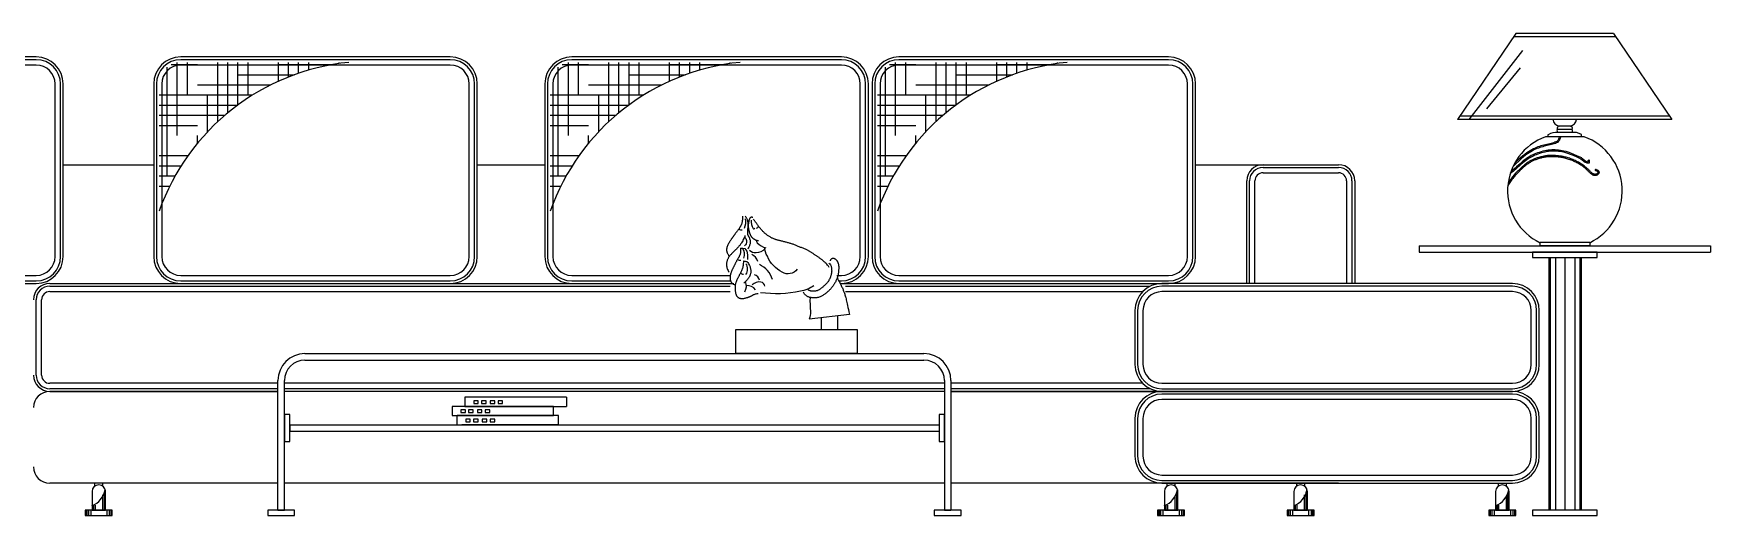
# Model space of a CAD drawing. Header units: millimetres. Extents: x 4532 to 35436, y 20123 to 38427.
# Drawn here: x 27637 to 30747, y 29931 to 30824 of the extents above; entities that cross this region are included whole.
import ezdxf

# ---------------------------------------------------------------- set-up
doc = ezdxf.new("R2010")
doc.units = ezdxf.units.MM
doc.set_wipeout_variables(frame=1)

# ---------------------------------------------------------------- blocks, each defined once
blk = doc.blocks.new('A$C4ECD675F')
blk.add_wipeout([(3849.8, 0), (3849.8, 10), (3819.8, 10), (3819.8, 478), (3849.8, 478), (3849.8, 488), (4059.8, 488), (4059.8, 500), (3835.8, 500), (3835.8, 505.8), (3846.6, 511.8), (3858.5, 520.6), (3869.8, 531.8), (3883.7, 552), (3889.7, 565.5), (3894.8, 585.5), (3895.9, 607.4), (3894.7, 618.9), (3888.8, 640.4), (3879.4, 659.1), (3867.4, 674.6), (3853.4, 687.2), (3841.1, 695.2), (3825.7, 702.2), (3820.5, 702.2), (3820.5, 706.1), (3814.8, 708.9), (3808.2, 710.3), (3801.9, 709.8), (3803.5, 711.7), (3803.9, 713.6), (3803.4, 715.8), (3803.6, 718.6), (3802.2, 720.8), (3799.7, 721.7), (3805.3, 724.5), (3809, 728.6), (3811.5, 734.4), (3988.3, 734.4), (3880.2, 893.5), (3699, 893.5), (3590.7, 734.4), (3767.3, 734.4), (3768.9, 729.8), (3771.4, 726.3), (3775.4, 723.2), (3779.2, 721.7), (3777.1, 721), (3775.4, 718.7), (3775.7, 715.8), (3775.1, 713.6), (3775.8, 711.2), (3777.1, 709.8), (3767.5, 709.4), (3758.6, 706), (3758.6, 702.2), (3753.9, 702.2), (3735.2, 693.2), (3722.9, 684.6), (3713.9, 676.4), (3705.1, 666.1), (3695.6, 651.1), (3691.6, 642.6), (3686.7, 627.5), (3684.4, 615), (3683.5, 602.8), (3686.1, 578.7), (3692, 560.2), (3702.1, 541.7), (3714.1, 527.1), (3730.2, 513.7), (3740.7, 507.4), (3743.8, 505.8), (3743.8, 500), (3519.8, 500), (3519.8, 488), (3729.8, 488), (3729.8, 478), (3759.8, 478), (3759.8, 10), (3729.8, 10), (3729.8, 0)])
for p, q in [((3880.2, 893.5), (3988.3, 734.4)), ((3811.5, 734.4), (3767.3, 734.4)), ((3803.4, 715.8), (3775.7, 715.8)), ((3799.6, 721.7), (3779.2, 721.7)), ((3988.3, 734.4), (3811.5, 734.4)), ((3758.6, 702.2), (3758.6, 706)), ((3820.5, 702.2), (3758.6, 702.2)), ((3801.9, 709.8), (3777.1, 709.8)), ((3820.5, 702.2), (3820.5, 706.1)), ((3825.7, 702.2), (3820.5, 702.2)), ((3835.8, 505.8), (3835.8, 500)), ((4059.8, 500), (4059.8, 488)), ((3759.8, 478), (3759.8, 10)), ((3762.3, 478), (3762.3, 10)), ((3772.2, 478), (3772.2, 10)), ((3789.8, 478), (3789.8, 10)), ((3808.1, 478), (3808.1, 10)), ((3817.3, 478), (3817.3, 10)), ((3819.8, 478), (3819.8, 10)), ((3849.8, 478), (3849.8, 488)), ((3849.8, 0), (3849.8, 10))]:
    blk.add_line(p, q)
for points in [[(3884.3, 887.5), (3694.9, 887.5)], [(3880.2, 893.5), (3789.5, 893.5), (3699, 893.5)], [(3819.4, 661.2), (3827.7, 654.8), (3830.5, 653.5), (3835.3, 653.5), (3835.3, 658.1)], [(3820.7, 663), (3828.9, 656.7), (3831, 655.7), (3833.1, 655.7), (3833.1, 656.9), (3833.1, 658.1)]]:
    blk.add_lwpolyline(points)
for centre, radius, start, end in [((3783.3, 737.5), 16.3, 190.7819, 255.2949), ((3779.8, 713.6), 4.66, 151.7417, 234.7534), ((3779.4, 717.6), 4.09, 89.4409, 205.7295), ((3795, 737.9), 16.9, 285.9236, 347.9996), ((3799.7, 717.6), 4.09, 334.2705, 90.5591), ((3799.2, 713.6), 4.66, 305.2466, 28.2583), ((3773.6, 680.4), 29.6, 83.1481, 120.4228), ((3806.8, 686), 24.3, 55.7123, 101.4153), ((3789.4, 601.8), 106.7, 295.8049, 70.1147), ((3834.2, 658), 1.11, 6.6106, 173.3894), ((3847.3, 640.6), 1.11, 59.7747, 257.6696)]:
    blk.add_arc(centre, radius, start, end)
blk.add_wipeout([(67.6, 0), (67.6, 10), (80.1, 10), (80.1, 44.3), (81, 49), (83.6, 53), (84.7, 54), (85, 60), (30, 60), (25.7, 60.3), (22.7, 60.9), (15.8, 63.6), (8.8, 68.8), (4.8, 73.7), (2.4, 78.3), (1, 82.3), (0.2, 86.9), (0, 90), (0, 200), (0.5, 205.3), (2.9, 212.9), (4.8, 216.3), (7.1, 219.4), (12.6, 224.4), (18.5, 227.7), (26, 229.7), (32.7, 230), (24.7, 230.5), (17.7, 232.6), (8.8, 238.8), (3.6, 245.8), (0.5, 254.5), (0, 260), (0, 620.3), (0.9, 627.5), (3.6, 634.5), (10.2, 642.9), (17.1, 647.4), (23.9, 649.7), (30, 650.3), (158.3, 650.3), (164.1, 650.3), (144.1, 796.3), (143.8, 801.2), (144.4, 808.7), (146.9, 818.5), (148.2, 821.7), (152.8, 829.8), (159.1, 837.1), (166.7, 843.2), (174.7, 847.4), (187.5, 850.8), (197, 851.7), (288.5, 860.6), (300.1, 860.4), (310.9, 857.7), (322.6, 851.4), (331.6, 843.1), (336, 837), (339.8, 829.3), (342, 822.4), (365.8, 650.3), (405, 650.3), (405, 800), (407, 813.7), (415.1, 830.1), (422.8, 838.2), (435, 845.8), (441.5, 848.1), (455, 850), (955, 850), (970.3, 847.6), (982, 842.1), (992.1, 833.5), (999.1, 823.6), (1003.5, 812.3), (1004.9, 803.4), (1005, 800), (1005, 650.3), (1172.9, 650.3), (1172.9, 800), (1173.4, 807.2), (1175.7, 816.6), (1178.6, 823.3), (1182.7, 829.7), (1190.6, 838.2), (1195.7, 842), (1206, 847.1), (1214.9, 849.4), (1222.9, 850), (1722.9, 850), (1738.7, 847.4), (1751, 841.3), (1761.6, 831.6), (1769, 819.2), (1772.1, 808.6), (1772.9, 796.2), (1772.9, 650.3), (1898.1, 650.3), (1898.1, 800), (1898.4, 805.4), (1900.7, 816), (1904.9, 825.2), (1910.1, 832.5), (1919.1, 840.7), (1922.8, 843.1), (1937.6, 848.9), (1948.1, 850), (2448.1, 850), (2456.6, 849.3), (2462.5, 847.9), (2471.1, 844.4), (2477.5, 840.4), (2484.4, 834.4), (2488.6, 829.4), (2492.9, 822.2), (2495.2, 816.7), (2497.2, 809.3), (2498.1, 797.8), (2504.9, 800), (2505.5, 807.9), (2507, 814.5), (2511, 824), (2515.6, 831), (2521.2, 837), (2526.1, 840.9), (2536.7, 846.6), (2543.3, 848.6), (2551.8, 849.9), (2554.9, 850), (3054.9, 850), (3066.3, 848.7), (3072.6, 846.7), (3080, 843.2), (3086.4, 838.8), (3090.3, 835.4), (3094.9, 830), (3097.6, 825.9), (3099.9, 821.7), (3103.1, 813.4), (3104.5, 806.2), (3104.9, 800), (3104.9, 650.3), (3370, 650.3), (3374.3, 650), (3379, 648.9), (3386.2, 645.6), (3391.2, 641.5), (3395.8, 635.6), (3399, 628.1), (3400, 620.3), (3400, 430), (3692.4, 430), (3699, 429.6), (3710, 426.8), (3720.2, 421.6), (3726.2, 416.8), (3733.4, 408.6), (3740.1, 395.1), (3742.2, 384.8), (3742.4, 380), (3742.4, 280), (3741, 268.3), (3737.5, 258.4), (3732.7, 250.4), (3722.9, 240.4), (3713.1, 234.5), (3704.1, 231.4), (3692.4, 230), (3704.1, 228.6), (3713.1, 225.5), (3720.4, 221.4), (3725, 217.9), (3734.5, 206.9), (3739.6, 196.5), (3741.9, 187.2), (3742.4, 180), (3742.4, 110), (3741.6, 101), (3738.5, 90.7), (3734.1, 82.5), (3727.7, 74.6), (3720.6, 68.7), (3708.1, 62.5), (3692.4, 60), (3681.4, 60), (3681.4, 54.2), (3682.7, 53.1), (3685.3, 49.1), (3686.3, 44.3), (3686.3, 10), (3698.8, 10), (3698.8, 0), (3648.8, 0), (3648.8, 10), (3661.3, 10), (3661.3, 60), (3307.3, 60), (3307.3, 54.2), (3308.5, 53.1), (3311.5, 48.1), (3312.1, 45.4), (3312.2, 10), (3324.7, 10), (3324.7, 0), (3274.7, 0), (3274.7, 10), (3287.2, 10), (3287.2, 44.3), (3288.1, 49), (3290.4, 52.6), (3292.1, 54.2), (3292.1, 60), (3067.1, 60), (3067.1, 54.2), (3070.7, 49.7), (3072, 44.3), (3072, 10), (3084.5, 10), (3084.5, 0), (3034.5, 0), (3034.5, 10), (3047, 10), (3047, 60), (2651.2, 60), (2651.2, 10), (2670.2, 10), (2670.2, 0), (2620.2, 0), (2620.2, 10), (2639.2, 10), (2639.2, 60), (1415.2, 60), (1415.2, 10), (1434.2, 10), (1434.2, 0), (1384.2, 0), (1384.2, 10), (1403.2, 10), (1403.2, 60), (1078.5, 60), (1078.5, 54.2), (1079.7, 53.1), (1082.5, 48.9), (1083.4, 44.3), (1083.4, 10), (1095.9, 10), (1095.9, 0), (1045.9, 0), (1045.9, 10), (1058.4, 10), (1058.4, 60), (980, 60), (972.7, 60.9), (963.7, 64.8), (958.8, 68.8), (953.2, 76.6), (950.9, 82.7), (949.7, 85.7), (948.6, 81), (946.8, 76.6), (942.8, 70.5), (937.3, 65.5), (932.6, 62.8), (928.4, 61.2), (920, 60), (883.8, 60), (883.8, 54.2), (885.3, 52.8), (887.9, 48.9), (888.7, 44.3), (888.7, 10), (901.2, 10), (901.2, 0), (851.2, 0), (851.2, 10), (863.7, 10), (863.7, 60), (100.2, 60), (100.2, 54.2), (101.4, 53.1), (104, 49.3), (105.1, 44.3), (105.1, 10), (117.6, 10), (117.6, 0)])
for p, q in [((3699, 893.5), (3590.7, 734.4)), ((955, 850), (455, 850)), ((1722.9, 850), (1222.9, 850)), ((1235.3, 779.6), (1235.3, 840)), ((1291.6, 730.1), (1291.6, 840)), ((1310.3, 746.6), (1310.3, 840)), ((1329.1, 761.2), (1329.1, 840)), ((1347.8, 779.6), (1347.8, 840)), ((1404.1, 805), (1404.1, 840)), ((1422.8, 813), (1422.8, 840)), ((1441.6, 819.8), (1441.6, 840)), ((1460.3, 825.7), (1460.3, 840)), ((1516.6, 837.8), (1516.6, 840)), ((2448.1, 850), (1948.1, 850)), ((1960.6, 779.6), (1960.6, 840)), ((2016.8, 730.1), (2016.8, 840)), ((2035.6, 746.6), (2035.6, 840)), ((2054.3, 761.2), (2054.3, 840)), ((2073.1, 779.6), (2073.1, 840)), ((2129.3, 805), (2129.3, 840)), ((2148.1, 813), (2148.1, 840)), ((2166.8, 819.8), (2166.8, 840)), ((2185.6, 825.7), (2185.6, 840)), ((2241.8, 837.8), (2241.8, 840)), ((3054.9, 850), (2554.9, 850)), ((2567.4, 779.6), (2567.4, 840)), ((2623.6, 730.1), (2623.6, 840)), ((2642.4, 746.6), (2642.4, 840)), ((2661.1, 761.2), (2661.1, 840)), ((2679.9, 779.6), (2679.9, 840)), ((2736.1, 805), (2736.1, 840)), ((2754.9, 813), (2754.9, 840)), ((2773.6, 819.8), (2773.6, 840)), ((2792.4, 825.7), (2792.4, 840)), ((2848.6, 837.8), (2848.6, 840)), ((3612, 734.4), (3711.6, 862)), ((1197.8, 629.6), (1197.8, 831.2)), ((1205, 835.8), (1254.1, 835.8)), ((1216.6, 704.6), (1216.6, 839.5)), ((1329.1, 817.1), (1433.7, 817.1)), ((1404.1, 835.8), (1504.1, 835.8)), ((1923.1, 629.6), (1923.1, 831.2)), ((1930.3, 835.8), (1979.3, 835.8)), ((1941.8, 704.6), (1941.8, 839.5)), ((2054.3, 817.1), (2158.9, 817.1)), ((2129.3, 835.8), (2229.3, 835.8)), ((2529.9, 629.6), (2529.9, 831.2)), ((2537.1, 835.8), (2586.1, 835.8)), ((2548.6, 704.6), (2548.6, 839.5)), ((2661.1, 817.1), (2765.7, 817.1)), ((2736.1, 835.8), (2836.1, 835.8)), ((3706.6, 830.2), (3644.5, 753.7)), ((1005, 480), (1005, 800)), ((1172.9, 800), (1172.9, 480)), ((1182.9, 779.6), (1356.3, 779.6)), ((1254.1, 798.3), (1389.9, 798.3)), ((1272.8, 711.5), (1272.8, 779.6)), ((1772.9, 480), (1772.9, 800)), ((1898.1, 800), (1898.1, 480)), ((1908.1, 779.6), (2081.5, 779.6)), ((1979.3, 798.3), (2115.2, 798.3)), ((1998.1, 711.5), (1998.1, 779.6)), ((2498.1, 480), (2498.1, 800)), ((2504.9, 800), (2504.9, 480)), ((2514.9, 779.6), (2688.3, 779.6)), ((2586.1, 798.3), (2722, 798.3)), ((2604.9, 711.5), (2604.9, 779.6)), ((3104.9, 480), (3104.9, 800)), ((1182.9, 760.8), (1328.6, 760.8)), ((1908.1, 760.8), (2053.8, 760.8)), ((2514.9, 760.8), (2660.6, 760.8)), ((1182.9, 742.1), (1305, 742.1)), ((1182.9, 723.3), (1254.1, 723.3)), ((1908.1, 742.1), (2030.2, 742.1)), ((1908.1, 723.3), (1979.3, 723.3)), ((2514.9, 742.1), (2637, 742.1)), ((2514.9, 723.3), (2586.1, 723.3)), ((3767.3, 734.4), (3590.7, 734.4)), ((3984.2, 740.4), (3594.8, 740.4)), ((1254.1, 690.2), (1254.1, 704.6)), ((1979.3, 690.2), (1979.3, 704.6)), ((2586.1, 690.2), (2586.1, 704.6)), ((3758.6, 702.2), (3753.9, 702.2)), ((1182.9, 667.1), (1236.4, 667.1)), ((1908.1, 667.1), (1961.6, 667.1)), ((2514.9, 667.1), (2568.4, 667.1)), ((1005, 650.3), (1172.9, 650.3)), ((1182.9, 648.3), (1223.8, 648.3)), ((1182.9, 629.6), (1212.6, 629.6)), ((1772.9, 650.3), (1898.1, 650.3)), ((1908.1, 648.3), (1949, 648.3)), ((1908.1, 629.6), (1937.8, 629.6)), ((2514.9, 648.3), (2555.8, 648.3)), ((2514.9, 629.6), (2544.6, 629.6)), ((3104.9, 650.3), (3370, 650.3)), ((3230, 650.3), (3370, 650.3)), ((1182.9, 610.8), (1202.7, 610.8)), ((1908.1, 610.8), (1927.9, 610.8)), ((2514.9, 610.8), (2534.7, 610.8)), ((3200, 430), (3200, 620.3)), ((3400, 620.3), (3400, 430)), ((3519.8, 500), (3519.8, 488)), ((3519.8, 500), (4059.8, 500)), ((3835.8, 505.8), (3743.8, 505.8)), ((3743.8, 500), (3743.8, 505.8)), ((3835.8, 500), (3743.8, 500)), ((3519.8, 488), (4059.8, 488)), ((3849.8, 488), (3729.8, 488)), ((3729.8, 488), (3729.8, 478)), ((3729.8, 478), (3849.8, 478)), ((455, 430), (955, 430)), ((980, 430), (2248.7, 430)), ((1222.9, 430), (1722.9, 430)), ((1948.1, 430), (2245.4, 430)), ((2446.4, 430), (3042.3, 430)), ((2448.1, 430), (2448.1, 430)), ((2554.9, 430), (3054.9, 430)), ((3692.4, 430), (3042.4, 430)), ((2992.4, 380), (2992.4, 280)), ((3742.4, 280), (3742.4, 380)), ((2463.2, 372.7), (2388.1, 364)), ((2410.6, 366.6), (2410.6, 345)), ((2440.6, 370.1), (2440.6, 345)), ((1453.2, 300), (2601.2, 300)), ((1453.2, 288), (2601.2, 288)), ((1403.2, 10), (1403.2, 250)), ((1415.2, 10), (1415.2, 250)), ((2639.2, 250), (2639.2, 10)), ((2651.2, 250), (2651.2, 10)), ((980, 230), (1403.2, 230)), ((1403.2, 230), (980, 230)), ((2639.2, 230), (1415.2, 230)), ((1938.4, 219.2), (1750.1, 219.2)), ((1750.1, 219.2), (1750.1, 202.1)), ((1938.4, 219.2), (1938.4, 202.1)), ((2651.2, 230), (3042.3, 230)), ((3170, 230), (2651.2, 230)), ((3042.4, 230), (3692.4, 230)), ((3692.4, 230), (3042.4, 230)), ((3370, 230), (3230, 230)), ((1415.2, 187), (1415.2, 137)), ((1425.2, 187), (1415.2, 187)), ((1425.2, 137), (1425.2, 187)), ((1726.2, 202.1), (1726.2, 185.1)), ((1914.5, 202.1), (1726.2, 202.1)), ((1750.1, 202.1), (1938.4, 202.1)), ((1914.5, 185.1), (1914.5, 202.1)), ((2629.2, 187), (2629.2, 137)), ((2639.2, 187), (2629.2, 187)), ((2639.2, 137), (2639.2, 187)), ((1425.2, 168), (2629.2, 168)), ((1425.2, 168), (1425.2, 156)), ((1425.2, 156), (2629.2, 156)), ((1726.2, 185.1), (1914.5, 185.1)), ((1735.3, 168), (1735.3, 185.1)), ((1923.6, 185.1), (1735.3, 185.1)), ((1735.3, 168), (1923.6, 168)), ((1923.6, 168), (1744.4, 168)), ((1923.6, 168), (1923.6, 185.1)), ((2992.4, 180), (2992.4, 110)), ((3742.4, 110), (3742.4, 180)), ((1415.2, 137), (1425.2, 137)), ((2629.2, 137), (2639.2, 137)), ((1403.2, 60), (980, 60)), ((1058.4, 44.3), (1058.4, 10)), ((1063.3, 60), (1063.3, 54.2)), ((1077.8, 38.4), (1077.8, 10)), ((1078.5, 54.2), (1078.5, 60)), ((1080.7, 42.9), (1080.7, 10)), ((1082.6, 47.5), (1082.6, 10)), ((1083.4, 10), (1083.4, 44.3)), ((2639.2, 60), (1415.2, 60)), ((3370, 60), (2651.2, 60)), ((3042.4, 60), (3692.4, 60)), ((3047, 44.3), (3047, 10)), ((3051.9, 60), (3051.9, 54.2)), ((3066.3, 34.6), (3066.3, 10)), ((3067.1, 54.2), (3067.1, 60)), ((3069.3, 40.7), (3069.3, 10)), ((3071.2, 47.5), (3071.2, 10)), ((3072, 10), (3072, 44.3)), ((3287.2, 44.3), (3287.2, 10)), ((3292.1, 60), (3292.1, 54.2)), ((3306.5, 38.4), (3306.5, 10)), ((3307.3, 54.2), (3307.3, 60)), ((3309.5, 42.9), (3309.5, 10)), ((3311.4, 47.5), (3311.4, 10)), ((3312.2, 10), (3312.2, 44.3)), ((3661.3, 44.3), (3661.3, 10)), ((3666.2, 60), (3666.2, 54.2)), ((3680.7, 34.6), (3680.7, 10)), ((3681.4, 54.2), (3681.4, 60)), ((3683.6, 40.7), (3683.6, 10)), ((3685.5, 47.5), (3685.5, 10)), ((3686.3, 10), (3686.3, 44.3)), ((1095.9, 10), (1045.9, 10)), ((1045.9, 10), (1045.9, 0)), ((1045.9, 0), (1095.9, 0)), ((1046.7, 10), (1046.7, 0)), ((1048.6, 10), (1048.6, 0)), ((1051.6, 10), (1051.6, 0)), ((1056, 10), (1056, 0)), ((1058.4, 10), (1083.4, 10)), ((1059.2, 17.9), (1059.2, 10)), ((1061.1, 18.2), (1061.1, 10)), ((1064.1, 18.9), (1064.1, 10)), ((1085.8, 10), (1085.8, 0)), ((1090.3, 10), (1090.3, 0)), ((1093.2, 10), (1093.2, 0)), ((1095.1, 10), (1095.1, 0)), ((1095.9, 0), (1095.9, 10)), ((1434.2, 10), (1384.2, 10)), ((1384.2, 10), (1384.2, 0)), ((1384.2, 0), (1434.2, 0)), ((1403.2, 10), (1415.2, 10)), ((1434.2, 0), (1434.2, 10)), ((2670.2, 10), (2620.2, 10)), ((2620.2, 10), (2620.2, 0)), ((2620.2, 0), (2670.2, 0)), ((2639.2, 10), (2651.2, 10)), ((2670.2, 0), (2670.2, 10)), ((3084.5, 10), (3034.5, 10)), ((3034.5, 10), (3034.5, 0)), ((3034.5, 0), (3084.5, 0)), ((3035.3, 10), (3035.3, 0)), ((3037.2, 10), (3037.2, 0)), ((3040.1, 10), (3040.1, 0)), ((3044.5, 10), (3044.5, 0)), ((3047, 10), (3072, 10)), ((3047.8, 17.9), (3047.8, 10)), ((3049.7, 18.2), (3049.7, 10)), ((3052.6, 18.9), (3052.6, 10)), ((3074.4, 10), (3074.4, 0)), ((3078.8, 10), (3078.8, 0)), ((3081.8, 10), (3081.8, 0)), ((3083.7, 10), (3083.7, 0)), ((3084.5, 0), (3084.5, 10)), ((3324.7, 10), (3274.7, 10)), ((3274.7, 10), (3274.7, 0)), ((3274.7, 0), (3324.7, 0)), ((3275.5, 10), (3275.5, 0)), ((3277.4, 10), (3277.4, 0)), ((3280.3, 10), (3280.3, 0)), ((3284.7, 10), (3284.7, 0)), ((3287.2, 10), (3312.2, 10)), ((3288, 17.9), (3288, 10)), ((3289.9, 18.2), (3289.9, 10)), ((3292.8, 18.9), (3292.8, 10)), ((3314.6, 10), (3314.6, 0)), ((3319, 10), (3319, 0)), ((3322, 10), (3322, 0)), ((3323.9, 10), (3323.9, 0)), ((3324.7, 0), (3324.7, 10)), ((3698.8, 10), (3648.8, 10)), ((3648.8, 10), (3648.8, 0)), ((3648.8, 0), (3698.8, 0)), ((3649.6, 10), (3649.6, 0)), ((3651.5, 10), (3651.5, 0)), ((3654.5, 10), (3654.5, 0)), ((3658.9, 10), (3658.9, 0)), ((3661.3, 10), (3686.3, 10)), ((3662.1, 17.9), (3662.1, 10)), ((3664, 18.2), (3664, 10)), ((3667, 18.9), (3667, 10)), ((3688.8, 10), (3688.8, 0)), ((3693.2, 10), (3693.2, 0)), ((3696.1, 10), (3696.1, 0)), ((3698, 10), (3698, 0)), ((3698.8, 0), (3698.8, 10)), ((3849.8, 10), (3729.8, 10)), ((3729.8, 10), (3729.8, 0)), ((3729.8, 0), (3849.8, 0))]:
    blk.add_line(p, q)
at = {"ltscale": 0.3}
for p, q in [((955, 845), (455, 845)), ((1722.9, 845), (1222.9, 845)), ((2448.1, 845), (1948.1, 845)), ((3054.9, 845), (2554.9, 845)), ((955, 835), (455, 835)), ((1722.9, 835), (1222.9, 835)), ((2448.1, 835), (1948.1, 835)), ((3054.9, 835), (2554.9, 835)), ((990, 480), (990, 800)), ((1000, 480), (1000, 800)), ((1177.9, 800), (1177.9, 480)), ((1187.9, 800), (1187.9, 480)), ((1757.9, 480), (1757.9, 800)), ((1767.9, 480), (1767.9, 800)), ((1903.1, 800), (1903.1, 480)), ((1913.1, 800), (1913.1, 480)), ((2483.1, 480), (2483.1, 800)), ((2493.1, 480), (2493.1, 800)), ((2509.9, 800), (2509.9, 480)), ((2519.9, 800), (2519.9, 480)), ((3089.9, 480), (3089.9, 800)), ((3099.9, 480), (3099.9, 800)), ((3230, 645.3), (3370, 645.3)), ((3230, 635.3), (3370, 635.3)), ((3205, 430), (3205, 620.3)), ((3215, 430), (3215, 620.3)), ((3385, 620.3), (3385, 430)), ((3395, 620.3), (3395, 430)), ((455, 445), (955, 445)), ((1222.9, 445), (1722.9, 445)), ((1948.1, 445), (2242.1, 445)), ((2439.7, 445), (2448.1, 445)), ((2554.9, 445), (3054.9, 445)), ((455, 435), (955, 435)), ((980, 425), (2242.1, 425)), ((980, 415), (2242.1, 415)), ((1222.9, 435), (1722.9, 435)), ((1948.1, 435), (2241.2, 435)), ((2443.1, 435), (2448.1, 435)), ((2455.6, 425), (3020.6, 425)), ((2455.6, 415), (3006.7, 415)), ((2554.9, 435), (3054.9, 435)), ((3692.4, 425), (3042.4, 425)), ((3692.4, 415), (3042.4, 415)), ((955, 260), (955, 400)), ((965, 260), (965, 400)), ((2997.4, 380), (2997.4, 280)), ((3007.4, 380), (3007.4, 280)), ((3727.4, 280), (3727.4, 380)), ((3737.4, 280), (3737.4, 380)), ((1403.2, 245), (980, 245)), ((1403.2, 235), (980, 235)), ((2639.2, 245), (1415.2, 245)), ((2639.2, 235), (1415.2, 235)), ((3006.7, 245), (2651.2, 245)), ((3020.6, 235), (2651.2, 235)), ((3042.4, 245), (3692.4, 245)), ((3042.4, 235), (3692.4, 235)), ((3692.4, 225), (3042.4, 225)), ((3692.4, 215), (3042.4, 215)), ((2997.4, 180), (2997.4, 110)), ((3007.4, 180), (3007.4, 110)), ((3727.4, 110), (3727.4, 180)), ((3737.4, 110), (3737.4, 180)), ((3042.4, 75), (3692.4, 75)), ((3042.4, 65), (3692.4, 65))]:
    blk.add_line(p, q, dxfattribs=at)
for points in [[(3781.5, 702.2), (3780.9, 699.2), (3780.1, 696.7), (3779, 694.7), (3777.6, 693.1), (3776, 691.7), (3774.2, 690.6), (3772.1, 689.7), (3769.9, 689), (3767.5, 688.2), (3765, 687.6), (3762.4, 686.9), (3759.7, 686.3), (3757, 685.7), (3754.2, 685), (3751.4, 684.4), (3748.7, 683.7), (3746, 682.9), (3743.3, 682.1), (3740.6, 681.1), (3738, 680.1), (3735.3, 678.9), (3732.5, 677.6), (3729.7, 676.1), (3726.8, 674.4), (3723.7, 672.5), (3720.5, 670.3), (3717, 667.8), (3713.2, 664.8), (3709, 661.2), (3704.3, 657.1), (3699.1, 652.2), (3693.4, 646.6)], [(3779.3, 702.2), (3778.8, 699.8), (3778.1, 697.6), (3777.1, 696), (3776, 694.6), (3774.7, 693.5), (3773.1, 692.6), (3771.3, 691.8), (3769.2, 691), (3766.9, 690.4), (3764.5, 689.7), (3761.9, 689.1), (3759.2, 688.5), (3756.5, 687.8), (3753.7, 687.2), (3750.9, 686.5), (3748.1, 685.8), (3745.3, 685), (3742.6, 684.2), (3739.9, 683.2), (3737.1, 682.1), (3734.4, 680.9), (3731.5, 679.5), (3728.6, 678), (3725.6, 676.3), (3722.5, 674.4), (3719.2, 672.1), (3715.6, 669.5), (3711.8, 666.5), (3707.5, 662.9), (3702.8, 658.7), (3697.6, 653.8), (3696.4, 652.6)], [(3847.8, 641.6), (3849.4, 641), (3850.7, 640.3), (3851.8, 639.4), (3852.6, 638.3), (3853.1, 637.1), (3853.2, 635.9), (3852.9, 634.9), (3852.6, 634), (3852.1, 633.3), (3851.6, 632.6), (3851, 632), (3850.3, 631.5), (3849.6, 631.1), (3848.8, 630.7), (3848, 630.5), (3847.1, 630.3), (3846.3, 630.2), (3845.4, 630.2), (3844.5, 630.3), (3843.6, 630.5), (3842.7, 630.8), (3841.8, 631.2), (3840.9, 631.6), (3840.1, 632.2), (3839.2, 632.8), (3838.3, 633.4), (3837.5, 634.1), (3836.6, 634.9), (3835.8, 635.7), (3834.9, 636.6), (3834, 637.4), (3833.1, 638.4), (3832.1, 639.3), (3831.2, 640.3), (3830.1, 641.2), (3829.1, 642.2), (3827.9, 643.3), (3826.7, 644.3), (3825.5, 645.4), (3824.1, 646.4), (3822.6, 647.5), (3821.1, 648.6), (3819.4, 649.7), (3817.7, 650.8), (3815.9, 651.8), (3814, 652.9), (3812, 653.9), (3810, 654.9), (3808, 655.9), (3805.9, 656.9), (3803.7, 657.8), (3801.6, 658.6), (3799.5, 659.4), (3797.4, 660.1), (3795.4, 660.8), (3793.5, 661.4), (3791.6, 661.9), (3789.8, 662.4), (3788.1, 662.8), (3786.4, 663.1), (3784.7, 663.4), (3783.1, 663.7), (3781.4, 664), (3779.6, 664.2), (3777.9, 664.4), (3776.1, 664.6), (3774.2, 664.8), (3772.4, 664.9), (3770.5, 665), (3768.7, 665.1), (3766.8, 665.2), (3765, 665.2), (3763.2, 665.2), (3761.4, 665.1), (3759.7, 665), (3757.9, 664.9), (3756.2, 664.7), (3754.4, 664.5), (3752.7, 664.2), (3750.9, 663.8), (3749.1, 663.5), (3747.3, 663.1), (3745.6, 662.6), (3743.8, 662.2), (3742.1, 661.7), (3740.4, 661.2), (3738.8, 660.7), (3737.2, 660.1), (3735.8, 659.6), (3734.4, 659.1), (3733, 658.6), (3731.7, 658), (3730.4, 657.4), (3729.2, 656.8), (3727.9, 656.2), (3726.6, 655.5), (3725.3, 654.7), (3724, 653.9), (3722.7, 653.1), (3721.4, 652.2), (3720, 651.2), (3718.7, 650.3), (3717.4, 649.3), (3716.2, 648.3), (3715, 647.2), (3713.7, 646.1), (3712.5, 645.1), (3711.4, 644), (3710.2, 642.8), (3709, 641.7), (3707.8, 640.5), (3706.6, 639.4), (3705.4, 638.2), (3704.2, 637.1), (3703, 635.9), (3701.8, 634.7), (3700.5, 633.5), (3699.3, 632.2), (3698.1, 630.8), (3696.8, 629.4), (3695.6, 627.9), (3694.3, 626.3), (3693, 624.6), (3691.7, 622.9), (3690.4, 621), (3689.1, 619.2), (3687.7, 617.3), (3684, 611.8)], [(3847, 639.6), (3848.5, 639), (3849.5, 638.4), (3850.2, 637.9), (3850.7, 637.3), (3850.9, 636.7), (3850.9, 636.1), (3850.8, 635.5), (3850.6, 635), (3850.3, 634.5), (3849.9, 634.1), (3849.5, 633.7), (3849.1, 633.3), (3848.5, 633), (3848, 632.8), (3847.4, 632.6), (3846.8, 632.5), (3846.2, 632.4), (3845.5, 632.4), (3844.9, 632.5), (3844.2, 632.7), (3843.5, 632.9), (3842.7, 633.2), (3842, 633.6), (3841.3, 634), (3840.5, 634.5), (3839.7, 635.1), (3838.9, 635.8), (3838.1, 636.5), (3837.3, 637.3), (3836.4, 638.1), (3835.6, 639), (3834.6, 639.9), (3833.7, 640.9), (3832.7, 641.8), (3831.7, 642.8), (3830.6, 643.9), (3829.4, 644.9), (3828.2, 646), (3826.8, 647.1), (3825.4, 648.2), (3823.9, 649.3), (3822.3, 650.4), (3820.6, 651.5), (3818.8, 652.6), (3817, 653.7), (3815, 654.8), (3813.1, 655.9), (3811, 656.9), (3808.9, 657.9), (3806.7, 658.9), (3804.6, 659.8), (3802.4, 660.7), (3800.3, 661.5), (3798.2, 662.2), (3796.1, 662.9), (3794.1, 663.5), (3792.2, 664.1), (3790.4, 664.5), (3788.6, 664.9), (3786.8, 665.3), (3785.1, 665.6), (3783.4, 665.9), (3781.7, 666.1), (3779.9, 666.4), (3778.1, 666.6), (3776.3, 666.8), (3774.4, 667), (3772.6, 667.1), (3770.7, 667.2), (3768.8, 667.3), (3766.9, 667.4), (3765, 667.4), (3763.2, 667.4), (3761.3, 667.3), (3759.5, 667.2), (3757.7, 667.1), (3755.9, 666.9), (3754.1, 666.6), (3752.3, 666.3), (3750.5, 666), (3748.7, 665.6), (3746.8, 665.2), (3745, 664.8), (3743.2, 664.3), (3741.5, 663.8), (3739.8, 663.3), (3738.1, 662.8), (3736.5, 662.2), (3735, 661.7), (3733.6, 661.2), (3732.2, 660.6), (3730.8, 660), (3729.5, 659.4), (3728.2, 658.8), (3726.9, 658.1), (3725.5, 657.4), (3724.2, 656.6), (3722.8, 655.8), (3721.5, 654.9), (3720.1, 654), (3718.8, 653), (3717.4, 652), (3716.1, 651), (3714.8, 649.9), (3713.5, 648.9), (3712.3, 647.8), (3711.1, 646.7), (3709.8, 645.6), (3708.7, 644.4), (3707.5, 643.3), (3706.3, 642.1), (3705.1, 641), (3703.9, 639.8), (3702.7, 638.7), (3701.5, 637.5), (3700.2, 636.3), (3699, 635), (3697.7, 633.7), (3696.4, 632.3), (3695.2, 630.8), (3693.9, 629.3), (3692.6, 627.6), (3691.3, 625.9), (3689.9, 624.2), (3688.6, 622.3), (3687.3, 620.4), (3685.9, 618.5), (3684.6, 616.5)], [(3820.1, 660.8), (3812.4, 664.4), (3805.9, 667.3), (3800.3, 669.5), (3795.4, 671.2), (3791.3, 672.5), (3787.6, 673.4), (3784.3, 674), (3781.1, 674.5), (3777.9, 674.9), (3774.8, 675.2), (3771.7, 675.4), (3768.6, 675.4), (3765.5, 675.4), (3762.4, 675.2), (3759.3, 674.9), (3756.1, 674.5), (3752.8, 673.8), (3749.6, 673.1), (3746.3, 672.2), (3743, 671.1), (3739.8, 670.1), (3736.7, 668.9), (3733.8, 667.7), (3731, 666.4), (3728.5, 665.2), (3726, 663.9), (3723.7, 662.5), (3721.4, 661.1), (3719.1, 659.4), (3716.6, 657.6), (3714, 655.5), (3711.2, 653.2), (3708.2, 650.5), (3705, 647.7), (3701.8, 644.9), (3698.7, 642.2), (3696, 639.8), (3693.7, 637.8), (3691.9, 636.3), (3688.5, 633.9)], [(3821.1, 662.8), (3813.3, 666.4), (3806.7, 669.3), (3801, 671.6), (3796.1, 673.3), (3791.9, 674.6), (3788.1, 675.5), (3784.6, 676.2), (3781.4, 676.7), (3778.2, 677.1), (3775, 677.4), (3771.8, 677.6), (3768.6, 677.6), (3765.5, 677.6), (3762.3, 677.4), (3759, 677.1), (3755.7, 676.6), (3752.4, 676), (3749, 675.2), (3745.6, 674.3), (3742.3, 673.2), (3739.1, 672.1), (3735.9, 670.9), (3732.9, 669.7), (3730.1, 668.4), (3727.5, 667.2), (3725, 665.8), (3722.6, 664.4), (3720.2, 662.9), (3717.8, 661.2), (3715.3, 659.3), (3712.7, 657.2), (3709.8, 654.9), (3706.7, 652.2), (3703.5, 649.4), (3700.3, 646.6), (3697.3, 643.9), (3694.6, 641.5), (3692.3, 639.5), (3690.6, 638.1), (3689.6, 637.4)], [(2265, 554.6), (2264.9, 552.1), (2264.7, 550), (2264.6, 548.1), (2264.4, 546.4), (2264.1, 544.9), (2263.9, 543.6), (2263.6, 542.4), (2263.3, 541.3), (2263, 540.3), (2262.6, 539.4), (2262.3, 538.6), (2261.9, 537.8), (2261.5, 537), (2261.1, 536.3), (2260.7, 535.6), (2260.3, 535), (2259.9, 534.3), (2259.5, 533.6), (2259.1, 533), (2258.7, 532.3), (2258.3, 531.6), (2257.9, 530.9), (2257.4, 530.2), (2256.9, 529.4), (2256.3, 528.7), (2255.7, 527.9), (2255.1, 527.1), (2254.5, 526.3), (2253.8, 525.5), (2253.2, 524.7), (2252.5, 523.9), (2251.9, 523.1), (2251.3, 522.4), (2250.8, 521.7), (2250.3, 521.1), (2249.8, 520.4), (2249.3, 519.8), (2248.8, 519.1), (2248.4, 518.5), (2247.9, 517.9), (2247.5, 517.3), (2247.1, 516.7), (2246.7, 516.1), (2246.2, 515.5), (2245.8, 514.9), (2245.3, 514.2), (2244.9, 513.5), (2244.4, 512.8), (2243.9, 512.1), (2243.4, 511.4), (2242.9, 510.6), (2242.4, 509.8), (2241.8, 509), (2241.3, 508.2), (2240.8, 507.4), (2240.3, 506.6), (2239.8, 505.8), (2239.3, 505), (2238.9, 504.3), (2238.5, 503.5), (2238, 502.7), (2237.7, 501.9), (2237.3, 501.1), (2237, 500.4), (2236.6, 499.6), (2236.4, 498.8), (2236.1, 498), (2235.9, 497.3), (2235.7, 496.5), (2235.5, 495.7), (2235.4, 495), (2235.3, 494.3), (2235.2, 493.5), (2235.2, 492.8), (2235.2, 492.1), (2235.2, 491.4), (2235.3, 490.7), (2235.4, 490.1), (2235.5, 489.4), (2235.7, 488.8), (2235.9, 488.1), (2236.1, 487.5), (2236.4, 486.7), (2236.8, 485.9), (2237.3, 485), (2237.9, 483.9), (2238.6, 482.6), (2239.4, 481)], [(2269.6, 555.2), (2270.6, 553.6), (2271.4, 552.1), (2272.1, 550.9), (2272.7, 549.8), (2273.2, 548.8), (2273.5, 547.8), (2273.8, 546.9), (2274, 546), (2274.2, 545.1), (2274.3, 544.1), (2274.4, 543.1), (2274.5, 542.1), (2274.5, 541), (2274.5, 540), (2274.5, 538.9), (2274.5, 537.8), (2274.4, 536.8), (2274.4, 535.7), (2274.4, 534.7), (2274.3, 533.6), (2274.3, 532.6), (2274.2, 531.7), (2274.2, 530.7), (2274.2, 529.8), (2274.1, 529), (2274.1, 528.2), (2274.1, 527.5), (2274.1, 526.8), (2274.1, 526.1), (2274.1, 525.5), (2274, 525), (2274, 524.4), (2273.9, 523.9), (2273.9, 523.4), (2273.8, 523), (2273.8, 522.5), (2273.8, 522.1), (2273.9, 521.7), (2273.9, 521.3), (2274.1, 520.8), (2274.2, 520.4), (2274.5, 520), (2274.8, 519.5), (2275.1, 519), (2275.4, 518.5), (2275.8, 518), (2276.1, 517.4), (2276.5, 516.8), (2276.8, 516.1), (2277.2, 515.4), (2277.5, 514.7), (2277.8, 513.9), (2278, 513.1), (2278.3, 512.3), (2278.5, 511.5), (2278.7, 510.7), (2278.9, 510), (2279, 509.2), (2279.1, 508.4), (2279.2, 507.7), (2279.2, 506.9), (2279.1, 506.1), (2279, 505.2), (2278.9, 504.3), (2278.7, 503.4), (2278.4, 502.3), (2278, 501.2), (2277.5, 500), (2276.9, 498.7), (2276.2, 497.2), (2275.3, 495.6), (2274.3, 493.8)], [(2283.7, 552.2), (2283.3, 552.6), (2282.8, 552.9), (2282.3, 553), (2281.8, 553), (2281.3, 553), (2280.8, 552.9), (2280.3, 552.7), (2279.9, 552.5), (2279.5, 552.2), (2279.1, 551.9), (2278.8, 551.5), (2278.5, 551.2), (2278.3, 550.8), (2278, 550.3), (2277.8, 549.8), (2277.6, 549.3), (2277.3, 548.7), (2277.1, 548.1), (2276.9, 547.5), (2276.7, 546.8), (2276.5, 546.1), (2276.4, 545.4), (2276.2, 544.6), (2276.1, 543.9), (2275.9, 543.1), (2275.8, 542.3), (2275.7, 541.5), (2275.6, 540.7), (2275.5, 539.9), (2275.4, 539.1), (2275.4, 538.3), (2275.3, 537.6), (2275.3, 536.8), (2275.3, 536.1), (2275.3, 535.3), (2275.4, 534.6), (2275.5, 533.8), (2275.6, 533), (2275.7, 532.3), (2275.8, 531.4), (2276, 530.6), (2276.2, 529.8), (2276.4, 528.9), (2276.6, 528), (2276.9, 527.2), (2277.1, 526.3), (2277.3, 525.5), (2277.6, 524.7), (2277.8, 524), (2278, 523.3), (2278.3, 522.6), (2278.5, 521.9), (2278.7, 521.3), (2279, 520.7), (2279.2, 520.1), (2279.5, 519.5), (2279.8, 518.9), (2280.1, 518.3), (2280.5, 517.8), (2280.9, 517.2), (2281.3, 516.7), (2281.7, 516.2), (2282.1, 515.7), (2282.5, 515.2), (2283, 514.8), (2283.5, 514.3), (2284, 513.9), (2284.5, 513.5), (2285, 513.1), (2285.5, 512.8), (2286.1, 512.4), (2286.7, 512), (2287.3, 511.7), (2287.9, 511.3), (2288.6, 511), (2289.5, 510.7), (2290.4, 510.4), (2291.5, 510.2), (2292.8, 510), (2294.3, 509.9)], [(2425.7, 460), (2424, 462.2), (2422.4, 464.1), (2420.9, 465.7), (2419.6, 467.2), (2418.3, 468.4), (2417.2, 469.5), (2416.1, 470.5), (2415.1, 471.4), (2414.1, 472.3), (2413.1, 473.1), (2412.2, 473.8), (2411.3, 474.6), (2410.4, 475.3), (2409.5, 476), (2408.6, 476.6), (2407.7, 477.3), (2406.7, 478), (2405.7, 478.6), (2404.7, 479.3), (2403.7, 480), (2402.7, 480.6), (2401.7, 481.3), (2400.6, 482), (2399.6, 482.7), (2398.6, 483.4), (2397.6, 484.1), (2396.6, 484.8), (2395.5, 485.5), (2394.5, 486.2), (2393.5, 486.8), (2392.5, 487.5), (2391.5, 488.2), (2390.5, 488.8), (2389.5, 489.4), (2388.5, 490), (2387.4, 490.6), (2386.4, 491.2), (2385.2, 491.7), (2384, 492.3), (2382.7, 492.9), (2381.4, 493.5), (2380, 494.1), (2378.5, 494.7), (2377.1, 495.3), (2375.6, 495.9), (2374, 496.5), (2372.5, 497.1), (2371.1, 497.7), (2369.6, 498.3), (2368.2, 498.9), (2366.8, 499.5), (2365.4, 500.1), (2364, 500.7), (2362.7, 501.2), (2361.3, 501.8), (2360, 502.3), (2358.6, 502.8), (2357.2, 503.2), (2355.8, 503.7), (2354.5, 504.1), (2353.1, 504.5), (2351.6, 504.9), (2350.2, 505.3), (2348.8, 505.7), (2347.3, 506.1), (2345.9, 506.4), (2344.4, 506.8), (2343, 507.2), (2341.5, 507.6), (2340.1, 507.9), (2338.7, 508.3), (2337.3, 508.6), (2336, 508.9), (2334.7, 509.3), (2333.4, 509.6), (2332.1, 509.9), (2330.9, 510.2), (2329.7, 510.5), (2328.5, 510.9), (2327.3, 511.2), (2326.2, 511.6), (2325, 512), (2323.9, 512.4), (2322.7, 512.8), (2321.6, 513.3), (2320.5, 513.8), (2319.3, 514.4), (2318.2, 515), (2317, 515.6), (2315.8, 516.3), (2314.6, 517), (2313.5, 517.7), (2312.4, 518.4), (2311.3, 519.2), (2310.2, 519.9), (2309.2, 520.7), (2308.3, 521.4), (2307.4, 522.2), (2306.5, 522.9), (2305.7, 523.6), (2304.9, 524.4), (2304.2, 525.2), (2303.4, 525.9), (2302.6, 526.7), (2301.8, 527.5), (2301.1, 528.4), (2300.3, 529.2), (2299.5, 530.1), (2298.7, 530.9), (2297.9, 531.8), (2297.2, 532.7), (2296.5, 533.6), (2295.8, 534.5), (2295.2, 535.4), (2294.5, 536.3), (2293.9, 537.2), (2293.3, 538.1), (2292.6, 539), (2292, 539.9), (2291.3, 540.8), (2290.6, 541.8), (2289.9, 542.8), (2289.1, 543.7), (2288.3, 544.8), (2287.5, 545.8), (2286.7, 546.9), (2285.9, 548), (2285, 549.1)], [(2266.4, 511.4), (2265.2, 509.2), (2264, 507.3), (2263, 505.6), (2262, 504.2), (2261.1, 502.9), (2260.3, 501.8), (2259.5, 500.8), (2258.8, 499.9), (2258.1, 499), (2257.4, 498.2), (2256.7, 497.5), (2256, 496.7), (2255.4, 496), (2254.7, 495.4), (2254.1, 494.7), (2253.4, 494), (2252.7, 493.3), (2251.9, 492.6), (2251.2, 491.9), (2250.5, 491.1), (2249.7, 490.4), (2248.9, 489.6), (2248.1, 488.9), (2247.3, 488.1), (2246.5, 487.3), (2245.7, 486.5), (2244.9, 485.7), (2244.1, 484.9), (2243.4, 484.1), (2242.6, 483.3), (2241.9, 482.4), (2241.2, 481.6), (2240.6, 480.7), (2240, 479.9), (2239.4, 479), (2238.9, 478.1), (2238.3, 477.2), (2237.9, 476.2), (2237.4, 475.3), (2236.9, 474.3), (2236.5, 473.2), (2236.1, 472.1), (2235.7, 471), (2235.4, 469.8), (2235.2, 468.5), (2235, 467.2), (2234.9, 465.8), (2235, 464.3), (2235.2, 462.7), (2235.5, 461.1), (2235.9, 459.4), (2236.5, 457.7), (2237.2, 456), (2238, 454.2), (2239, 452.6), (2240.1, 450.9)], [(2260.9, 495.6), (2261, 493.3), (2261.1, 491.3), (2261.1, 489.5), (2260.9, 487.8), (2260.7, 486.4), (2260.4, 485.2), (2260.1, 484), (2259.8, 483), (2259.4, 482.1), (2259, 481.2), (2258.7, 480.5), (2258.3, 479.7), (2257.9, 479), (2257.5, 478.3), (2257, 477.6), (2256.6, 476.9), (2256.2, 476.1), (2255.7, 475.3), (2255.2, 474.5), (2254.7, 473.7), (2254.3, 472.8), (2253.8, 471.9), (2253.3, 471), (2252.9, 470.1), (2252.4, 469.2), (2252, 468.4), (2251.6, 467.5), (2251.2, 466.6), (2250.7, 465.7), (2250.3, 464.8), (2249.9, 463.9), (2249.4, 463), (2248.9, 462), (2248.5, 461.1), (2248, 460.2), (2247.5, 459.3), (2247, 458.4), (2246.5, 457.4), (2246, 456.5), (2245.6, 455.6), (2245.2, 454.7), (2244.8, 453.8), (2244.4, 452.9), (2244.1, 452), (2243.8, 451.1), (2243.5, 450.3), (2243.2, 449.4), (2243, 448.6), (2242.7, 447.8), (2242.5, 447), (2242.3, 446.1), (2242.1, 445.3), (2241.9, 444.5), (2241.8, 443.7), (2241.7, 442.9), (2241.6, 442), (2241.6, 441.1), (2241.6, 440.2), (2241.7, 439.3), (2241.8, 438.5), (2241.9, 437.6), (2242, 436.8), (2242.2, 436), (2242.5, 435.2), (2242.7, 434.6), (2243, 434), (2243.3, 433.4), (2243.6, 432.9), (2243.9, 432.4), (2244.3, 431.9), (2244.7, 431.5), (2245.1, 431), (2245.6, 430.5), (2246, 430), (2246.6, 429.6), (2247.3, 429.1), (2248, 428.7), (2249, 428.3), (2250, 428), (2251.3, 427.7)], [(2266.3, 472.2), (2266.3, 469.5), (2266.2, 467.2), (2266, 465.1), (2265.8, 463.2), (2265.5, 461.4), (2265.1, 459.8), (2264.7, 458.3), (2264.1, 456.8), (2263.6, 455.2), (2262.9, 453.7), (2262.2, 452.2), (2261.5, 450.8), (2260.8, 449.3), (2260.1, 448), (2259.4, 446.7), (2258.8, 445.5), (2258.3, 444.5), (2257.7, 443.5), (2257.3, 442.6), (2256.9, 441.7), (2256.4, 441), (2256.1, 440.2), (2255.7, 439.4), (2255.3, 438.7), (2254.9, 437.9), (2254.5, 437.1), (2254.1, 436.3), (2253.8, 435.5), (2253.4, 434.6), (2253, 433.7), (2252.7, 432.9), (2252.4, 432), (2252.1, 431), (2251.8, 430.1), (2251.6, 429.1), (2251.4, 428.1), (2251.3, 427.1), (2251.2, 426.1), (2251.1, 425), (2251, 423.9), (2251, 422.8), (2251, 421.6), (2251, 420.4), (2251.1, 419.3), (2251.1, 418.1), (2251.3, 416.9), (2251.4, 415.8), (2251.5, 414.8), (2251.7, 413.7), (2251.8, 412.8), (2252, 411.9), (2252.3, 411), (2252.5, 410.2), (2252.8, 409.4), (2253.1, 408.7), (2253.4, 408), (2253.8, 407.3), (2254.2, 406.6), (2254.7, 406), (2255.2, 405.4), (2255.8, 404.9), (2256.3, 404.4), (2257, 403.9), (2257.7, 403.5), (2258.4, 403.1), (2259.2, 402.8), (2260.1, 402.6), (2260.9, 402.4), (2261.8, 402.3), (2262.7, 402.2), (2263.6, 402.1), (2264.5, 402.1), (2265.5, 402.2), (2266.4, 402.3), (2267.3, 402.5), (2268.2, 402.7), (2269, 402.9), (2269.9, 403.1), (2270.8, 403.4), (2271.7, 403.6), (2272.5, 403.9), (2273.4, 404.1), (2274.3, 404.4), (2275.1, 404.6), (2275.9, 404.9), (2276.7, 405.2), (2277.5, 405.5), (2278.2, 405.8), (2279, 406.1), (2279.7, 406.4), (2280.4, 406.7), (2281.1, 407), (2281.8, 407.4), (2282.5, 407.8), (2283.2, 408.2), (2283.9, 408.6), (2284.6, 409), (2285.4, 409.5), (2286.4, 409.9), (2287.4, 410.3), (2288.7, 410.8), (2290.1, 411.1), (2291.8, 411.5), (2293.8, 411.8)], [(2260.9, 495.6), (2264.9, 495.7), (2269.3, 494.8), (2272.9, 489.7), (2273.9, 482.9), (2273.7, 474.7)], [(2272.8, 470.8), (2274.3, 468.8), (2275.6, 467), (2276.6, 465.3), (2277.5, 463.7), (2278.2, 462.2), (2278.7, 460.7), (2279.1, 459.3), (2279.5, 458), (2279.7, 456.7), (2279.9, 455.5), (2280, 454.3), (2280.1, 453.1), (2280.1, 452), (2280, 450.9), (2279.9, 449.8), (2279.7, 448.8), (2279.5, 447.7), (2279.2, 446.8), (2278.9, 445.8), (2278.5, 444.8), (2278.1, 443.9), (2277.6, 442.9), (2277, 441.9), (2276.4, 440.9), (2275.7, 439.8), (2274.9, 438.7), (2274, 437.5), (2272.9, 436.2), (2271.7, 434.9), (2270.3, 433.5), (2268.8, 432), (2267, 430.4)], [(2428, 472.2), (2428.2, 473.1), (2428.4, 473.9), (2428.7, 474.6), (2429.1, 475.1), (2429.5, 475.6), (2429.9, 476), (2430.4, 476.3), (2430.8, 476.5), (2431.3, 476.7), (2431.7, 476.9), (2432.1, 477), (2432.6, 477.1), (2433, 477.1), (2433.4, 477), (2433.9, 476.9), (2434.4, 476.8), (2434.9, 476.6), (2435.4, 476.3), (2435.9, 476), (2436.4, 475.7), (2436.9, 475.3), (2437.4, 474.9), (2437.9, 474.4), (2438.4, 474), (2438.9, 473.5), (2439.3, 473), (2439.7, 472.5), (2440.1, 472), (2440.4, 471.4), (2440.8, 470.7), (2441.1, 470.1), (2441.4, 469.4), (2441.7, 468.6), (2442, 467.8), (2442.3, 466.9), (2442.5, 466), (2442.7, 465), (2442.9, 464), (2443, 463), (2443.1, 461.9), (2443.2, 460.8), (2443.2, 459.7), (2443.2, 458.6), (2443.1, 457.5), (2443.1, 456.4), (2443, 455.2), (2442.9, 454.1), (2442.8, 453), (2442.7, 451.9), (2442.6, 450.8), (2442.5, 449.7), (2442.3, 448.6), (2442.1, 447.5), (2441.9, 446.4), (2441.7, 445.2), (2441.4, 444), (2441, 442.8), (2440.6, 441.5), (2440.2, 440.2), (2439.7, 438.9), (2439.2, 437.6), (2438.7, 436.4), (2438.1, 435.1), (2437.5, 433.8), (2436.9, 432.6), (2436.2, 431.4), (2435.6, 430.3), (2434.9, 429.1), (2434.2, 428), (2433.4, 426.9), (2432.6, 425.8), (2431.8, 424.7), (2431, 423.6), (2430.1, 422.5), (2429.2, 421.4), (2428.3, 420.3), (2427.3, 419.2), (2426.3, 418.1), (2425.2, 417.1), (2424.2, 416), (2423.1, 415), (2422, 414.1), (2420.9, 413.1), (2419.7, 412.2), (2418.5, 411.3), (2417.4, 410.5), (2416.1, 409.6), (2414.9, 408.8), (2413.7, 408), (2412.4, 407.3), (2411.1, 406.5), (2409.8, 405.9), (2408.5, 405.2), (2407.1, 404.7), (2405.6, 404.2), (2404.1, 403.9), (2402.6, 403.6), (2401, 403.4), (2399.4, 403.3), (2397.8, 403.3), (2396.3, 403.4), (2394.7, 403.5), (2393.2, 403.6), (2391.8, 403.9), (2390.5, 404.1), (2389.2, 404.4), (2388.1, 404.8), (2387, 405.1), (2386, 405.6), (2385.1, 406), (2384.2, 406.5), (2383.4, 407), (2382.6, 407.6), (2381.9, 408.2), (2381.2, 408.9), (2380.6, 409.6), (2379.9, 410.5), (2379.3, 411.6), (2378.6, 412.7), (2377.9, 414.1)], [(2425, 467.9), (2426.5, 466.3), (2427.6, 464.8), (2428.4, 463.4), (2429, 462), (2429.4, 460.7), (2429.6, 459.5), (2429.8, 458.3), (2429.9, 457.3), (2429.9, 456.3), (2430, 455.4), (2430, 454.5), (2430.1, 453.7), (2430.1, 452.9), (2430, 452.1), (2430, 451.3), (2429.9, 450.5), (2429.8, 449.7), (2429.6, 448.8), (2429.4, 447.9), (2429.2, 447), (2429, 446), (2428.7, 445.1), (2428.4, 444.1), (2428.1, 443.1), (2427.8, 442.1), (2427.4, 441.1), (2427, 440.1), (2426.6, 439.1), (2426.2, 438.1), (2425.7, 437.2), (2425.1, 436.2), (2424.6, 435.2), (2423.9, 434.3), (2423.3, 433.4), (2422.5, 432.5), (2421.8, 431.6), (2421, 430.7), (2420.2, 429.8), (2419.4, 429), (2418.6, 428.1), (2417.8, 427.3), (2416.9, 426.5), (2416.1, 425.7), (2415.2, 424.9), (2414.3, 424.2), (2413.5, 423.4), (2412.6, 422.7), (2411.6, 421.9), (2410.7, 421.2), (2409.7, 420.5), (2408.8, 419.8), (2407.8, 419.2), (2406.8, 418.6), (2405.9, 418), (2404.9, 417.5), (2404, 417.1), (2403.1, 416.7), (2402.2, 416.4), (2401.3, 416.2), (2400.4, 416), (2399.5, 415.9), (2398.6, 415.8), (2397.8, 415.7), (2396.9, 415.7), (2396, 415.6), (2395.1, 415.7), (2394.2, 415.7), (2393.3, 415.8), (2392.4, 415.9), (2391.6, 416.1), (2390.7, 416.3), (2389.9, 416.5), (2389.1, 416.8), (2388.4, 417.1), (2387.7, 417.4), (2387.1, 417.7), (2386.6, 418.1), (2386.2, 418.4), (2385.9, 418.7), (2385.7, 418.9)], [(2440, 439.8), (2441.2, 438.2), (2442.6, 435.9), (2443.9, 433.8), (2445, 431.9), (2446, 430), (2446.9, 428.2), (2447.8, 426.5), (2448.5, 424.8), (2449.2, 423.3), (2449.9, 421.8), (2450.5, 420.3), (2451.1, 418.9), (2451.6, 417.5), (2452.2, 416.1), (2452.7, 414.7), (2453.2, 413.3), (2453.7, 411.9), (2454.2, 410.4), (2454.7, 408.9), (2455.2, 407.3), (2455.7, 405.6), (2456.2, 403.8), (2456.7, 401.9), (2457.2, 399.7), (2457.7, 397.4), (2458.3, 394.9), (2458.9, 392.1), (2459.6, 389), (2460.3, 385.6), (2461.1, 381.7), (2462.1, 377.5), (2463.2, 372.7)]]:
    blk.add_lwpolyline(points)
for points in [[(2269.7, 514.6, -0.231686), (2272.4, 508.3, -0.277053), (2268.2, 500.2)], [(2306.1, 494.6, -0.216394), (2289.8, 486.7, -0.189122), (2277.8, 491, -0.189122)], [(2366.2, 456.5, -0.385889), (2338.4, 450.9, -0.175234), (2310.8, 480.8, -0.11788), (2305.9, 497.2)], [(2396.9, 425.9, -0.107219), (2372.1, 415.7, -0.088788), (2298.4, 413, -0.043564)], [(2389.9, 404.3, 0.027328), (2390.7, 378.4, -0.135124), (2388.1, 364)]]:
    blk.add_lwpolyline(points, format="xyb")
for points in [[(2477.4, 300), (2252.4, 300), (2252.4, 345), (2477.4, 345)], [(1742.3, 195.7), (1742.3, 190.6), (1750.8, 190.6), (1750.8, 195.7)], [(1756.8, 195.7), (1756.8, 190.6), (1765.3, 190.6), (1765.3, 195.7)], [(1766.2, 212.8), (1766.2, 207.7), (1774.7, 207.7), (1774.7, 212.8)], [(1773, 195.7), (1773, 190.6), (1781.6, 190.6), (1781.6, 195.7)], [(1780.7, 212.8), (1780.7, 207.7), (1789.2, 207.7), (1789.2, 212.8)], [(1787.5, 195.7), (1787.5, 190.6), (1796.1, 190.6), (1796.1, 195.7)], [(1796.9, 212.8), (1796.9, 207.7), (1805.4, 207.7), (1805.4, 212.8)], [(1811.4, 212.8), (1811.4, 207.7), (1819.9, 207.7), (1819.9, 212.8)], [(1751.4, 178.7), (1751.4, 173.6), (1759.9, 173.6), (1759.9, 178.7)], [(1765.9, 178.7), (1765.9, 173.6), (1774.4, 173.6), (1774.4, 178.7)], [(1782.1, 178.7), (1782.1, 173.6), (1790.7, 173.6), (1790.7, 178.7)], [(1796.6, 178.7), (1796.6, 173.6), (1805.2, 173.6), (1805.2, 178.7)]]:
    blk.add_lwpolyline(points, close=True)
for centre, radius, start, end in [((955, 800), 50, 0, 90), ((1222.9, 800), 50, 90, 180), ((1575.6, 425.6), 416.4, 95.6046, 160.5924), ((1722.9, 800), 50, 0, 90), ((1948.1, 800), 50, 90, 180), ((2300.8, 425.6), 416.4, 95.6046, 160.5924), ((2448.1, 800), 50, 0, 90), ((2554.9, 800), 50, 90, 180), ((2907.6, 425.6), 416.4, 95.6046, 160.5924), ((3054.9, 800), 50, 0, 90), ((3790.2, 601.8), 106.7, 109.8853, 244.1951), ((3230, 620.3), 30, 90, 180), ((3370, 620.3), 30, 0, 90), ((2262, 536.2), 6.73, 232.3227, 285.4563), ((2245.7, 543.9), 25.3, 333.4625, 13.8423), ((2299.4, 543.9), 18.8, 168.5566, 218.5816), ((2286, 533.2), 1.61, 218.5816, 338.4592), ((2288.2, 538.8), 6.74, 292.6632, 338.0415), ((2261.3, 518.8), 8.5, 299.2817, 2.3258), ((2295.7, 508.9), 4.95, 164.6474, 221.3722), ((2313.3, 524.4), 28.4, 221.3722, 259.7336), ((955, 480), 50, 270, 0), ((1222.9, 480), 50, 180, 270), ((1722.9, 480), 50, 270, 0), ((1948.1, 480), 50, 180, 270), ((2260.1, 482.9), 9.7, 239.9372, 279.4532), ((2247.8, 484.3), 20.6, 339.756, 33.6793), ((2274.3, 494.2), 23.5, 250.0433, 266.2065), ((2255.9, 456.7), 18.3, 326.6588, 33.3412), ((2272.2, 464), 22.2, 18.6624, 63.6034), ((2448.1, 480), 50, 270, 0), ((2554.9, 480), 50, 180, 270), ((3054.9, 480), 50, 270, 0), ((2266.5, 454.8), 7.66, 223.556, 270.7505), ((2281.7, 432.1), 15.2, 15.8932, 69.3347), ((2276.6, 424.1), 45.6, 16.8906, 64.8352), ((980, 400), 30, 90, 180), ((2252.5, 425.4), 19.6, 327.3617, 24.3958), ((2273.5, 407.5), 18.8, 35.3902, 94.2589), ((2296.1, 414), 19, 82.0814, 135.3293), ((2297.6, 424.2), 8.59, 5.9026, 82.0814), ((3042.4, 380), 50, 90, 180), ((3692.4, 380), 50, 0, 90), ((1453.2, 250), 50, 90, 180), ((1453.2, 250), 38, 90, 180), ((2601.2, 250), 50, 0, 90), ((2601.2, 250), 38, 0, 90), ((3042.4, 280), 50, 180, 270), ((3692.4, 280), 50, 270, 0), ((980, 260), 30, 180, 270), ((980, 200), 30, 90, 180), ((3042.4, 180), 50, 90, 180), ((3170, 260), 30, 270, 270.0836), ((3230, 260), 30, 269.9164, 270), ((3370, 260), 30, 270, 270.0836), ((3692.4, 180), 50, 0, 90), ((3042.4, 110), 50, 180, 270), ((3692.4, 110), 50, 270, 0), ((980, 90), 30, 180, 270), ((1070.9, 44.3), 12.5, 90, 180), ((1042.8, 55.3), 40.6, 292.556, 349.7913), ((1070.9, 44.3), 12.5, 0, 90), ((3059.5, 44.3), 12.5, 90, 180), ((3031.4, 55.3), 40.6, 292.556, 349.7913), ((3059.5, 44.3), 12.5, 0, 90), ((3299.7, 44.3), 12.5, 90, 180), ((3271.6, 55.3), 40.6, 292.556, 349.7913), ((3299.7, 44.3), 12.5, 0, 90), ((3370, 90), 30, 270, 270.0836), ((3673.8, 44.3), 12.5, 90, 180), ((3645.8, 55.3), 40.6, 292.556, 349.7913), ((3673.8, 44.3), 12.5, 0, 90)]:
    blk.add_arc(centre, radius, start, end)
for centre, radius, start, end in [((955, 800), 45, 0, 90), ((1222.9, 800), 45, 90, 180), ((1722.9, 800), 45, 0, 90), ((1948.1, 800), 45, 90, 180), ((2448.1, 800), 45, 0, 90), ((2554.9, 800), 45, 90, 180), ((3054.9, 800), 45, 0, 90), ((955, 800), 35, 0, 90), ((1222.9, 800), 35, 90, 180), ((1722.9, 800), 35, 0, 90), ((1948.1, 800), 35, 90, 180), ((2448.1, 800), 35, 0, 90), ((2554.9, 800), 35, 90, 180), ((3054.9, 800), 35, 0, 90), ((3230, 620.3), 25, 90, 180), ((3230, 620.3), 15, 90, 180), ((3370, 620.3), 25, 0, 90), ((3370, 620.3), 15, 0, 90), ((955, 480), 45, 270, 0), ((955, 480), 35, 270, 0), ((1222.9, 480), 45, 180, 270), ((1222.9, 480), 35, 180, 270), ((1722.9, 480), 45, 270, 0), ((1722.9, 480), 35, 270, 0), ((1948.1, 480), 45, 180, 270), ((1948.1, 480), 35, 180, 270), ((2448.1, 480), 45, 270, 0), ((2448.1, 480), 35, 270, 0), ((2554.9, 480), 45, 180, 270), ((2554.9, 480), 35, 180, 270), ((3054.9, 480), 45, 270, 0), ((3054.9, 480), 35, 270, 0), ((980, 400), 25, 90, 180), ((980, 400), 15, 90, 180), ((3042.4, 380), 45, 90, 180), ((3042.4, 380), 35, 90, 180), ((3692.4, 380), 45, 0, 90), ((3692.4, 380), 35, 0, 90), ((3042.4, 280), 45, 180, 270), ((3042.4, 280), 35, 180, 270), ((3692.4, 280), 35, 270, 0), ((3692.4, 280), 45, 270, 0), ((980, 260), 25, 180, 270), ((980, 260), 15, 180, 270), ((3042.4, 180), 45, 90, 180), ((3692.4, 180), 45, 0, 90), ((3042.4, 180), 35, 90, 180), ((3692.4, 180), 35, 0, 90), ((3042.4, 110), 45, 180, 270), ((3042.4, 110), 35, 180, 270), ((3692.4, 110), 35, 270, 0), ((3692.4, 110), 45, 270, 0)]:
    blk.add_arc(centre, radius, start, end, dxfattribs=at)

msp = doc.modelspace()

# ---------------------------------------------------------------- block references
msp.add_blockref('A$C4ECD675F', (26686.8, 29931))

doc.saveas('drawing.dxf')
